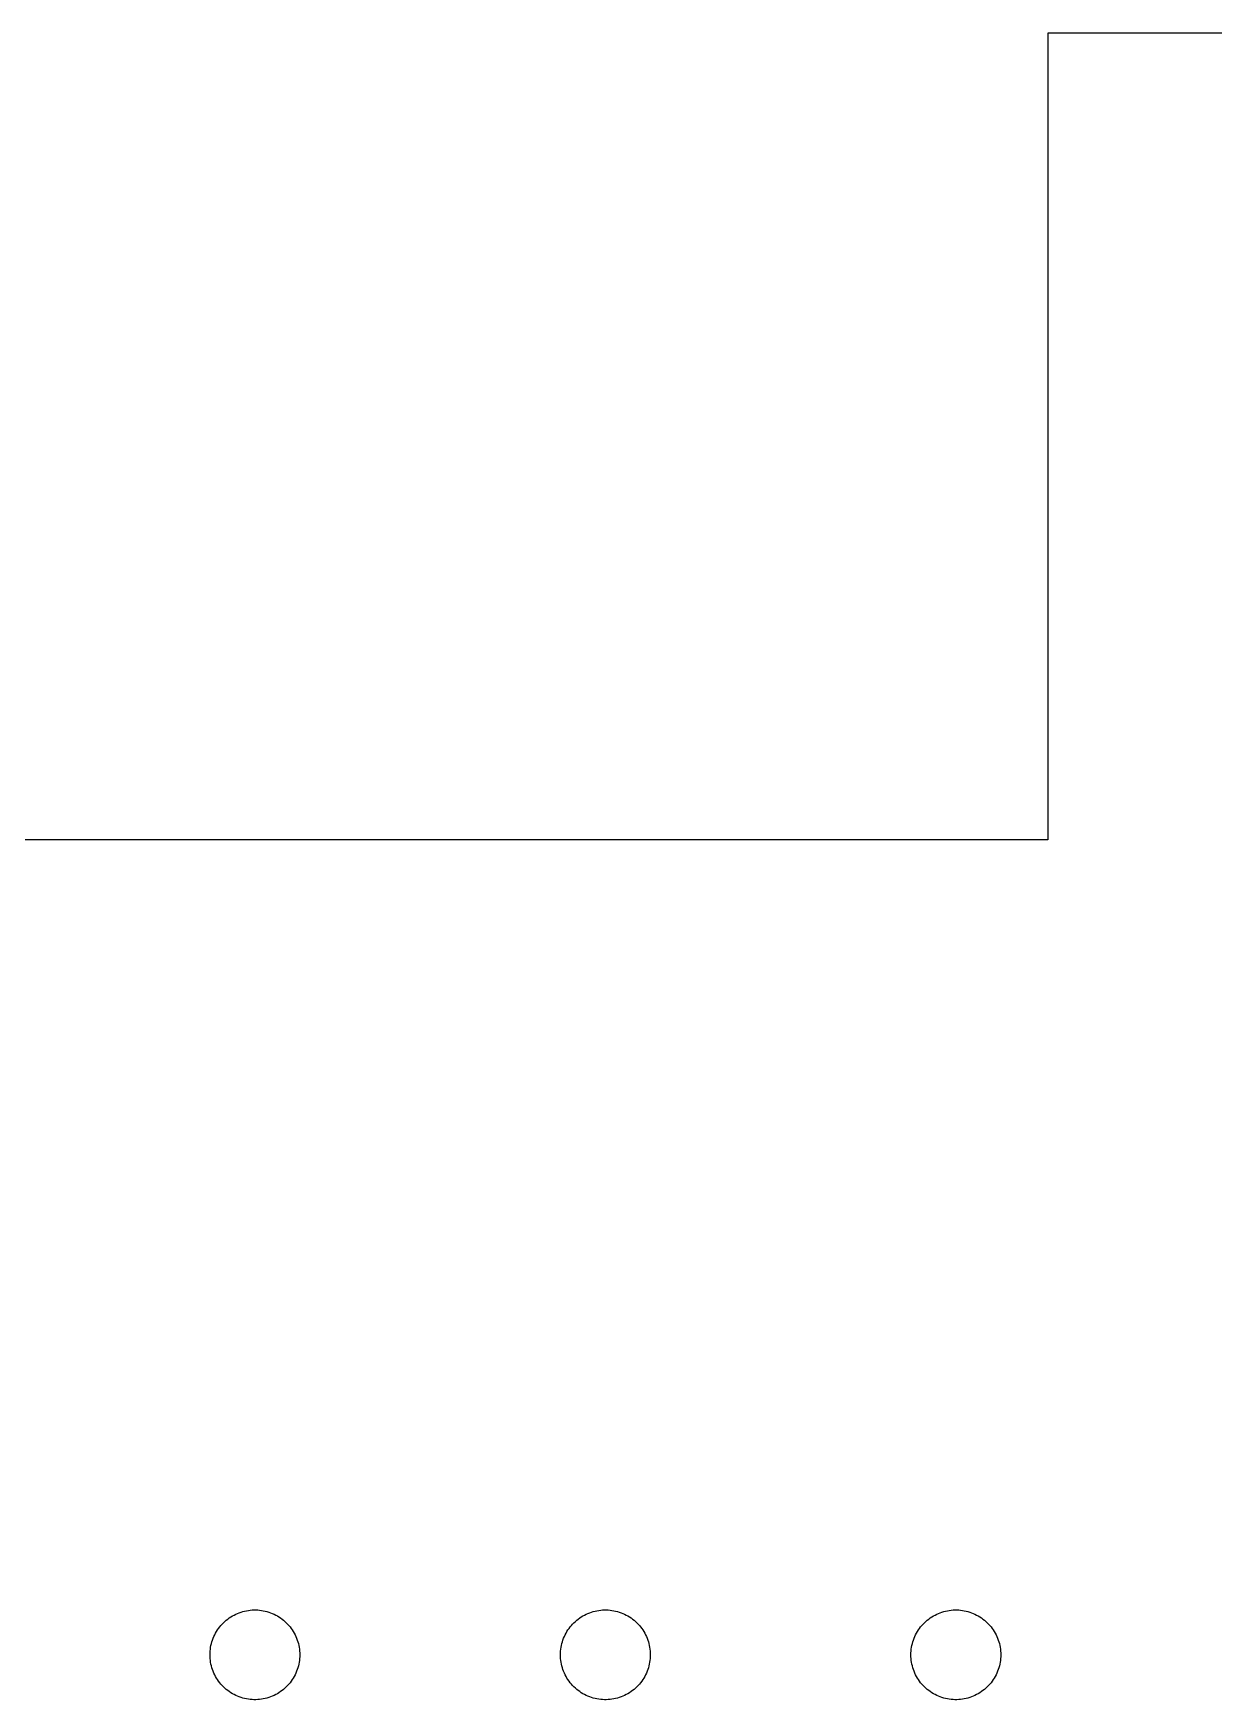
# Model space of a CAD drawing. Header units: metres. Extents: x -8 to 8, y -7.5 to 5.8.
# Drawn here: x -5.91 to -3.789, y 2.754 to 5.75 of the extents above; entities that cross this region are included whole.
import ezdxf

# ---------------------------------------------------------------- set-up
doc = ezdxf.new("R2010")
doc.units = ezdxf.units.M

msp = doc.modelspace()

# ---------------------------------------------------------------- linework, layer by layer
for p, q in [((4.08661, 5.75), (-4.08661, 5.75)), ((-4.08661, 5.75), (-4.08661, 4.29999)), ((-4.08661, 4.29999), (-6.14172, 4.29999)), ((-5.54919, 2.90616), (-5.54617, 2.90767)), ((-5.54617, 2.90767), (-5.54308, 2.90904)), ((-5.54308, 2.90904), (-5.53993, 2.91028)), ((-5.53993, 2.91028), (-5.53674, 2.91139)), ((-5.53674, 2.91139), (-5.53351, 2.91237)), ((-5.53351, 2.91237), (-5.53023, 2.91321)), ((-5.53023, 2.91321), (-5.52693, 2.91391)), ((-5.52693, 2.91391), (-5.52359, 2.91447)), ((-5.52359, 2.91447), (-5.52023, 2.9149)), ((-5.52023, 2.9149), (-5.51688, 2.91519)), ((-5.51688, 2.91519), (-5.51349, 2.91533)), ((-5.51349, 2.91533), (-5.51012, 2.91533)), ((-5.51012, 2.91533), (-5.50673, 2.91519)), ((-5.50673, 2.91519), (-5.50337, 2.9149)), ((-5.50337, 2.9149), (-5.50002, 2.91447)), ((-5.50002, 2.91447), (-5.49667, 2.91391)), ((-5.49667, 2.91391), (-5.49338, 2.91321)), ((-5.49338, 2.91321), (-5.4901, 2.91237)), ((-5.4901, 2.91237), (-5.48686, 2.91139)), ((-5.48686, 2.91139), (-5.48367, 2.91028)), ((-5.48367, 2.91028), (-5.48053, 2.90904)), ((-5.48053, 2.90904), (-5.47745, 2.90767)), ((-5.47745, 2.90767), (-5.47441, 2.90616)), ((-4.91928, 2.90616), (-4.91624, 2.90767)), ((-4.91624, 2.90767), (-4.91316, 2.90904)), ((-4.91316, 2.90904), (-4.91002, 2.91028)), ((-4.91002, 2.91028), (-4.90683, 2.91139)), ((-4.90683, 2.91139), (-4.90358, 2.91237)), ((-4.90358, 2.91237), (-4.90031, 2.91321)), ((-4.90031, 2.91321), (-4.897, 2.91391)), ((-4.897, 2.91391), (-4.89368, 2.91447)), ((-4.89368, 2.91447), (-4.89032, 2.9149)), ((-4.89032, 2.9149), (-4.88695, 2.91519)), ((-4.88695, 2.91519), (-4.88358, 2.91533)), ((-4.88358, 2.91533), (-4.88019, 2.91533)), ((-4.88019, 2.91533), (-4.87682, 2.91519)), ((-4.87682, 2.91519), (-4.87344, 2.9149)), ((-4.87344, 2.9149), (-4.87009, 2.91447)), ((-4.87009, 2.91447), (-4.86676, 2.91391)), ((-4.86676, 2.91391), (-4.86345, 2.91321)), ((-4.86345, 2.91321), (-4.86018, 2.91237)), ((-4.86018, 2.91237), (-4.85695, 2.91139)), ((-4.85695, 2.91139), (-4.85374, 2.91028)), ((-4.85374, 2.91028), (-4.8506, 2.90904)), ((-4.8506, 2.90904), (-4.84752, 2.90767)), ((-4.84752, 2.90767), (-4.8445, 2.90616)), ((-4.28935, 2.90616), (-4.28633, 2.90767)), ((-4.28633, 2.90767), (-4.28323, 2.90904)), ((-4.28323, 2.90904), (-4.28009, 2.91028)), ((-4.28009, 2.91028), (-4.2769, 2.91139)), ((-4.2769, 2.91139), (-4.27367, 2.91237)), ((-4.27367, 2.91237), (-4.27039, 2.91321)), ((-4.27039, 2.91321), (-4.26709, 2.91391)), ((-4.26709, 2.91391), (-4.26375, 2.91447)), ((-4.26375, 2.91447), (-4.26039, 2.9149)), ((-4.26039, 2.9149), (-4.25703, 2.91519)), ((-4.25703, 2.91519), (-4.25365, 2.91533)), ((-4.25365, 2.91533), (-4.25027, 2.91533)), ((-4.25027, 2.91533), (-4.24689, 2.91519)), ((-4.24689, 2.91519), (-4.24353, 2.9149)), ((-4.24353, 2.9149), (-4.24017, 2.91447)), ((-4.24017, 2.91447), (-4.23683, 2.91391)), ((-4.23683, 2.91391), (-4.23354, 2.91321)), ((-4.23354, 2.91321), (-4.23026, 2.91237)), ((-4.23026, 2.91237), (-4.22702, 2.91139)), ((-4.22702, 2.91139), (-4.22383, 2.91028)), ((-4.22383, 2.91028), (-4.22069, 2.90904)), ((-4.22069, 2.90904), (-4.21759, 2.90767)), ((-4.21759, 2.90767), (-4.21457, 2.90616)), ((-5.58253, 2.87352), (-5.58084, 2.87645)), ((-5.58084, 2.87645), (-5.57903, 2.8793)), ((-5.57903, 2.8793), (-5.5771, 2.88208)), ((-5.5771, 2.88208), (-5.57506, 2.88477)), ((-5.57506, 2.88477), (-5.57291, 2.88737)), ((-5.57291, 2.88737), (-5.57063, 2.88989)), ((-5.57063, 2.88989), (-5.56827, 2.8923)), ((-5.56827, 2.8923), (-5.56581, 2.89462)), ((-5.56581, 2.89462), (-5.56325, 2.89682)), ((-5.56325, 2.89682), (-5.56061, 2.89893)), ((-5.56061, 2.89893), (-5.55786, 2.90091)), ((-5.55786, 2.90091), (-5.55505, 2.90279)), ((-5.55505, 2.90279), (-5.55215, 2.90454)), ((-5.55215, 2.90454), (-5.54919, 2.90616)), ((-5.47441, 2.90616), (-5.47145, 2.90454)), ((-5.47145, 2.90454), (-5.46855, 2.90279)), ((-5.46855, 2.90279), (-5.46574, 2.90091)), ((-5.46574, 2.90091), (-5.46301, 2.89893)), ((-5.46301, 2.89893), (-5.46036, 2.89682)), ((-5.46036, 2.89682), (-5.45779, 2.89462)), ((-5.45779, 2.89462), (-5.45534, 2.8923)), ((-5.45534, 2.8923), (-5.45297, 2.88989)), ((-5.45297, 2.88989), (-5.45071, 2.88737)), ((-5.45071, 2.88737), (-5.44855, 2.88477)), ((-5.44855, 2.88477), (-5.4465, 2.88208)), ((-5.4465, 2.88208), (-5.44458, 2.8793)), ((-5.44458, 2.8793), (-5.44276, 2.87645)), ((-5.44276, 2.87645), (-5.44109, 2.87352)), ((-4.95261, 2.87352), (-4.95091, 2.87645)), ((-4.95091, 2.87645), (-4.94911, 2.8793)), ((-4.94911, 2.8793), (-4.94717, 2.88208)), ((-4.94717, 2.88208), (-4.94513, 2.88477)), ((-4.94513, 2.88477), (-4.94298, 2.88737)), ((-4.94298, 2.88737), (-4.94072, 2.88989)), ((-4.94072, 2.88989), (-4.93835, 2.8923)), ((-4.93835, 2.8923), (-4.93588, 2.89462)), ((-4.93588, 2.89462), (-4.93333, 2.89682)), ((-4.93333, 2.89682), (-4.93068, 2.89893)), ((-4.93068, 2.89893), (-4.92795, 2.90091)), ((-4.92795, 2.90091), (-4.92513, 2.90279)), ((-4.92513, 2.90279), (-4.92224, 2.90454)), ((-4.92224, 2.90454), (-4.91928, 2.90616)), ((-4.8445, 2.90616), (-4.84152, 2.90454)), ((-4.84152, 2.90454), (-4.83864, 2.90279)), ((-4.83864, 2.90279), (-4.83582, 2.90091)), ((-4.83582, 2.90091), (-4.83308, 2.89893)), ((-4.83308, 2.89893), (-4.83044, 2.89682)), ((-4.83044, 2.89682), (-4.82788, 2.89462)), ((-4.82788, 2.89462), (-4.82541, 2.8923)), ((-4.82541, 2.8923), (-4.82304, 2.88989)), ((-4.82304, 2.88989), (-4.82079, 2.88737)), ((-4.82079, 2.88737), (-4.81863, 2.88477)), ((-4.81863, 2.88477), (-4.81659, 2.88208)), ((-4.81659, 2.88208), (-4.81465, 2.8793)), ((-4.81465, 2.8793), (-4.81285, 2.87645)), ((-4.81285, 2.87645), (-4.81116, 2.87352)), ((-4.32269, 2.87352), (-4.321, 2.87645)), ((-4.321, 2.87645), (-4.31918, 2.8793)), ((-4.31918, 2.8793), (-4.31726, 2.88208)), ((-4.31726, 2.88208), (-4.31522, 2.88477)), ((-4.31522, 2.88477), (-4.31306, 2.88737)), ((-4.31306, 2.88737), (-4.31079, 2.88989)), ((-4.31079, 2.88989), (-4.30843, 2.8923)), ((-4.30843, 2.8923), (-4.30597, 2.89462)), ((-4.30597, 2.89462), (-4.30341, 2.89682)), ((-4.30341, 2.89682), (-4.30075, 2.89893)), ((-4.30075, 2.89893), (-4.29802, 2.90091)), ((-4.29802, 2.90091), (-4.29521, 2.90279)), ((-4.29521, 2.90279), (-4.29231, 2.90454)), ((-4.29231, 2.90454), (-4.28935, 2.90616)), ((-4.21457, 2.90616), (-4.21161, 2.90454)), ((-4.21161, 2.90454), (-4.20871, 2.90279)), ((-4.20871, 2.90279), (-4.2059, 2.90091)), ((-4.2059, 2.90091), (-4.20317, 2.89893)), ((-4.20317, 2.89893), (-4.20052, 2.89682)), ((-4.20052, 2.89682), (-4.19795, 2.89462)), ((-4.19795, 2.89462), (-4.1955, 2.8923)), ((-4.1955, 2.8923), (-4.19313, 2.88989)), ((-4.19313, 2.88989), (-4.19087, 2.88737)), ((-4.19087, 2.88737), (-4.18871, 2.88477)), ((-4.18871, 2.88477), (-4.18666, 2.88208)), ((-4.18666, 2.88208), (-4.18474, 2.8793)), ((-4.18474, 2.8793), (-4.18292, 2.87645)), ((-4.18292, 2.87645), (-4.18123, 2.87352)), ((-5.59187, 2.84476), (-5.59138, 2.8481)), ((-5.59138, 2.8481), (-5.59074, 2.85143)), ((-5.59074, 2.85143), (-5.58998, 2.85471)), ((-5.58998, 2.85471), (-5.58907, 2.85797)), ((-5.58907, 2.85797), (-5.58803, 2.86118)), ((-5.58803, 2.86118), (-5.58685, 2.86435)), ((-5.58685, 2.86435), (-5.58554, 2.86746)), ((-5.58554, 2.86746), (-5.58409, 2.87053)), ((-5.58409, 2.87053), (-5.58253, 2.87352)), ((-5.44109, 2.87352), (-5.43951, 2.87053)), ((-5.43951, 2.87053), (-5.43808, 2.86746)), ((-5.43808, 2.86746), (-5.43677, 2.86435)), ((-5.43677, 2.86435), (-5.43558, 2.86118)), ((-5.43558, 2.86118), (-5.43454, 2.85797)), ((-5.43454, 2.85797), (-5.43362, 2.85471)), ((-5.43362, 2.85471), (-5.43286, 2.85143)), ((-5.43286, 2.85143), (-5.43222, 2.8481)), ((-5.43222, 2.8481), (-5.43173, 2.84476)), ((-4.96196, 2.84476), (-4.96146, 2.8481)), ((-4.96146, 2.8481), (-4.96083, 2.85143)), ((-4.96083, 2.85143), (-4.96005, 2.85471)), ((-4.96005, 2.85471), (-4.95915, 2.85797)), ((-4.95915, 2.85797), (-4.9581, 2.86118)), ((-4.9581, 2.86118), (-4.95692, 2.86435)), ((-4.95692, 2.86435), (-4.95561, 2.86746)), ((-4.95561, 2.86746), (-4.95418, 2.87053)), ((-4.95418, 2.87053), (-4.95261, 2.87352)), ((-4.81116, 2.87352), (-4.80959, 2.87053)), ((-4.80959, 2.87053), (-4.80815, 2.86746)), ((-4.80815, 2.86746), (-4.80684, 2.86435)), ((-4.80684, 2.86435), (-4.80566, 2.86118)), ((-4.80566, 2.86118), (-4.80463, 2.85797)), ((-4.80463, 2.85797), (-4.80371, 2.85471)), ((-4.80371, 2.85471), (-4.80293, 2.85143)), ((-4.80293, 2.85143), (-4.80231, 2.8481)), ((-4.80231, 2.8481), (-4.8018, 2.84476)), ((-4.33203, 2.84476), (-4.33154, 2.8481)), ((-4.33154, 2.8481), (-4.3309, 2.85143)), ((-4.3309, 2.85143), (-4.33014, 2.85471)), ((-4.33014, 2.85471), (-4.32922, 2.85797)), ((-4.32922, 2.85797), (-4.32819, 2.86118)), ((-4.32819, 2.86118), (-4.327, 2.86435)), ((-4.327, 2.86435), (-4.3257, 2.86746)), ((-4.3257, 2.86746), (-4.32425, 2.87053)), ((-4.32425, 2.87053), (-4.32269, 2.87352)), ((-4.18123, 2.87352), (-4.17967, 2.87053)), ((-4.17967, 2.87053), (-4.17824, 2.86746)), ((-4.17824, 2.86746), (-4.17693, 2.86435)), ((-4.17693, 2.86435), (-4.17574, 2.86118)), ((-4.17574, 2.86118), (-4.1747, 2.85797)), ((-4.1747, 2.85797), (-4.17378, 2.85471)), ((-4.17378, 2.85471), (-4.17302, 2.85143)), ((-4.17302, 2.85143), (-4.17238, 2.8481)), ((-4.17238, 2.8481), (-4.17189, 2.84476)), ((-5.59251, 2.83464), (-5.59244, 2.83801)), ((-5.59244, 2.83125), (-5.59251, 2.83464)), ((-5.59244, 2.83801), (-5.59222, 2.84138)), ((-5.59222, 2.82788), (-5.59244, 2.83125)), ((-5.59222, 2.84138), (-5.59187, 2.84476)), ((-5.59187, 2.82452), (-5.59222, 2.82788)), ((-5.59138, 2.82118), (-5.59187, 2.82452)), ((-5.59074, 2.81786), (-5.59138, 2.82118)), ((-5.58998, 2.81456), (-5.59074, 2.81786)), ((-5.43286, 2.81786), (-5.43362, 2.81456)), ((-5.43222, 2.82118), (-5.43286, 2.81786)), ((-5.43173, 2.82452), (-5.43222, 2.82118)), ((-5.43173, 2.84476), (-5.43138, 2.84138)), ((-5.43138, 2.82788), (-5.43173, 2.82452)), ((-5.43138, 2.84138), (-5.43117, 2.83801)), ((-5.43117, 2.83125), (-5.43138, 2.82788)), ((-5.43117, 2.83801), (-5.43109, 2.83464)), ((-5.43109, 2.83464), (-5.43117, 2.83125)), ((-4.96259, 2.83464), (-4.96252, 2.83801)), ((-4.96252, 2.83125), (-4.96259, 2.83464)), ((-4.96252, 2.83801), (-4.96231, 2.84138)), ((-4.96231, 2.82788), (-4.96252, 2.83125)), ((-4.96231, 2.84138), (-4.96196, 2.84476)), ((-4.96196, 2.82452), (-4.96231, 2.82788)), ((-4.96146, 2.82118), (-4.96196, 2.82452)), ((-4.96083, 2.81786), (-4.96146, 2.82118)), ((-4.96005, 2.81456), (-4.96083, 2.81786)), ((-4.80293, 2.81786), (-4.80371, 2.81456)), ((-4.80231, 2.82118), (-4.80293, 2.81786)), ((-4.8018, 2.82452), (-4.80231, 2.82118)), ((-4.8018, 2.84476), (-4.80145, 2.84138)), ((-4.80145, 2.82788), (-4.8018, 2.82452)), ((-4.80145, 2.84138), (-4.80124, 2.83801)), ((-4.80124, 2.83125), (-4.80145, 2.82788)), ((-4.80124, 2.83801), (-4.80118, 2.83464)), ((-4.80118, 2.83464), (-4.80124, 2.83125)), ((-4.33267, 2.83464), (-4.3326, 2.83801)), ((-4.3326, 2.83125), (-4.33267, 2.83464)), ((-4.3326, 2.83801), (-4.33238, 2.84138)), ((-4.33238, 2.82788), (-4.3326, 2.83125)), ((-4.33238, 2.84138), (-4.33203, 2.84476)), ((-4.33203, 2.82452), (-4.33238, 2.82788)), ((-4.33154, 2.82118), (-4.33203, 2.82452)), ((-4.3309, 2.81786), (-4.33154, 2.82118)), ((-4.33014, 2.81456), (-4.3309, 2.81786)), ((-4.17302, 2.81786), (-4.17378, 2.81456)), ((-4.17238, 2.82118), (-4.17302, 2.81786)), ((-4.17189, 2.82452), (-4.17238, 2.82118)), ((-4.17189, 2.84476), (-4.17154, 2.84138)), ((-4.17154, 2.82788), (-4.17189, 2.82452)), ((-4.17154, 2.84138), (-4.17133, 2.83801)), ((-4.17133, 2.83125), (-4.17154, 2.82788)), ((-4.17133, 2.83801), (-4.17125, 2.83464)), ((-4.17125, 2.83464), (-4.17133, 2.83125)), ((-5.58907, 2.81131), (-5.58998, 2.81456)), ((-5.58803, 2.80809), (-5.58907, 2.81131)), ((-5.58685, 2.80493), (-5.58803, 2.80809)), ((-5.58554, 2.80182), (-5.58685, 2.80493)), ((-5.58409, 2.79875), (-5.58554, 2.80182)), ((-5.58253, 2.79576), (-5.58409, 2.79875)), ((-5.58084, 2.79283), (-5.58253, 2.79576)), ((-5.57903, 2.78998), (-5.58084, 2.79283)), ((-5.5771, 2.7872), (-5.57903, 2.78998)), ((-5.57506, 2.7845), (-5.5771, 2.7872)), ((-5.4465, 2.7872), (-5.44855, 2.7845)), ((-5.44458, 2.78998), (-5.4465, 2.7872)), ((-5.44276, 2.79283), (-5.44458, 2.78998)), ((-5.44109, 2.79576), (-5.44276, 2.79283)), ((-5.43951, 2.79875), (-5.44109, 2.79576)), ((-5.43808, 2.80182), (-5.43951, 2.79875)), ((-5.43677, 2.80493), (-5.43808, 2.80182)), ((-5.43558, 2.80809), (-5.43677, 2.80493)), ((-5.43454, 2.81131), (-5.43558, 2.80809)), ((-5.43362, 2.81456), (-5.43454, 2.81131)), ((-4.95915, 2.81131), (-4.96005, 2.81456)), ((-4.9581, 2.80809), (-4.95915, 2.81131)), ((-4.95692, 2.80493), (-4.9581, 2.80809)), ((-4.95561, 2.80182), (-4.95692, 2.80493)), ((-4.95418, 2.79875), (-4.95561, 2.80182)), ((-4.95261, 2.79576), (-4.95418, 2.79875)), ((-4.95091, 2.79283), (-4.95261, 2.79576)), ((-4.94911, 2.78998), (-4.95091, 2.79283)), ((-4.94717, 2.7872), (-4.94911, 2.78998)), ((-4.94513, 2.7845), (-4.94717, 2.7872)), ((-4.81659, 2.7872), (-4.81863, 2.7845)), ((-4.81465, 2.78998), (-4.81659, 2.7872)), ((-4.81285, 2.79283), (-4.81465, 2.78998)), ((-4.81116, 2.79576), (-4.81285, 2.79283)), ((-4.80959, 2.79875), (-4.81116, 2.79576)), ((-4.80815, 2.80182), (-4.80959, 2.79875)), ((-4.80684, 2.80493), (-4.80815, 2.80182)), ((-4.80566, 2.80809), (-4.80684, 2.80493)), ((-4.80463, 2.81131), (-4.80566, 2.80809)), ((-4.80371, 2.81456), (-4.80463, 2.81131)), ((-4.32922, 2.81131), (-4.33014, 2.81456)), ((-4.32819, 2.80809), (-4.32922, 2.81131)), ((-4.327, 2.80493), (-4.32819, 2.80809)), ((-4.3257, 2.80182), (-4.327, 2.80493)), ((-4.32425, 2.79875), (-4.3257, 2.80182)), ((-4.32269, 2.79576), (-4.32425, 2.79875)), ((-4.321, 2.79283), (-4.32269, 2.79576)), ((-4.31918, 2.78998), (-4.321, 2.79283)), ((-4.31726, 2.7872), (-4.31918, 2.78998)), ((-4.31522, 2.7845), (-4.31726, 2.7872)), ((-4.18666, 2.7872), (-4.18871, 2.7845)), ((-4.18474, 2.78998), (-4.18666, 2.7872)), ((-4.18292, 2.79283), (-4.18474, 2.78998)), ((-4.18123, 2.79576), (-4.18292, 2.79283)), ((-4.17967, 2.79875), (-4.18123, 2.79576)), ((-4.17824, 2.80182), (-4.17967, 2.79875)), ((-4.17693, 2.80493), (-4.17824, 2.80182)), ((-4.17574, 2.80809), (-4.17693, 2.80493)), ((-4.1747, 2.81131), (-4.17574, 2.80809)), ((-4.17378, 2.81456), (-4.1747, 2.81131)), ((-5.57291, 2.78191), (-5.57506, 2.7845)), ((-5.57063, 2.77939), (-5.57291, 2.78191)), ((-5.56827, 2.77698), (-5.57063, 2.77939)), ((-5.56581, 2.77466), (-5.56827, 2.77698)), ((-5.56325, 2.77245), (-5.56581, 2.77466)), ((-5.56061, 2.77036), (-5.56325, 2.77245)), ((-5.55786, 2.76837), (-5.56061, 2.77036)), ((-5.55505, 2.76649), (-5.55786, 2.76837)), ((-5.55215, 2.76474), (-5.55505, 2.76649)), ((-5.54919, 2.76311), (-5.55215, 2.76474)), ((-5.54617, 2.76161), (-5.54919, 2.76311)), ((-5.54308, 2.76024), (-5.54617, 2.76161)), ((-5.53993, 2.75899), (-5.54308, 2.76024)), ((-5.53674, 2.75787), (-5.53993, 2.75899)), ((-5.53351, 2.7569), (-5.53674, 2.75787)), ((-5.53023, 2.75606), (-5.53351, 2.7569)), ((-5.4901, 2.7569), (-5.49338, 2.75606)), ((-5.48686, 2.75787), (-5.4901, 2.7569)), ((-5.48367, 2.75899), (-5.48686, 2.75787)), ((-5.48053, 2.76024), (-5.48367, 2.75899)), ((-5.47745, 2.76161), (-5.48053, 2.76024)), ((-5.47441, 2.76311), (-5.47745, 2.76161)), ((-5.47145, 2.76474), (-5.47441, 2.76311)), ((-5.46855, 2.76649), (-5.47145, 2.76474)), ((-5.46574, 2.76837), (-5.46855, 2.76649)), ((-5.46301, 2.77036), (-5.46574, 2.76837)), ((-5.46036, 2.77245), (-5.46301, 2.77036)), ((-5.45779, 2.77466), (-5.46036, 2.77245)), ((-5.45534, 2.77698), (-5.45779, 2.77466)), ((-5.45297, 2.77939), (-5.45534, 2.77698)), ((-5.45071, 2.78191), (-5.45297, 2.77939)), ((-5.44855, 2.7845), (-5.45071, 2.78191)), ((-4.94298, 2.78191), (-4.94513, 2.7845)), ((-4.94072, 2.77939), (-4.94298, 2.78191)), ((-4.93835, 2.77698), (-4.94072, 2.77939)), ((-4.93588, 2.77466), (-4.93835, 2.77698)), ((-4.93333, 2.77245), (-4.93588, 2.77466)), ((-4.93068, 2.77036), (-4.93333, 2.77245)), ((-4.92795, 2.76837), (-4.93068, 2.77036)), ((-4.92513, 2.76649), (-4.92795, 2.76837)), ((-4.92224, 2.76474), (-4.92513, 2.76649)), ((-4.91928, 2.76311), (-4.92224, 2.76474)), ((-4.91624, 2.76161), (-4.91928, 2.76311)), ((-4.91316, 2.76024), (-4.91624, 2.76161)), ((-4.91002, 2.75899), (-4.91316, 2.76024)), ((-4.90683, 2.75787), (-4.91002, 2.75899)), ((-4.90358, 2.7569), (-4.90683, 2.75787)), ((-4.90031, 2.75606), (-4.90358, 2.7569)), ((-4.86018, 2.7569), (-4.86345, 2.75606)), ((-4.85695, 2.75787), (-4.86018, 2.7569)), ((-4.85374, 2.75899), (-4.85695, 2.75787)), ((-4.8506, 2.76024), (-4.85374, 2.75899)), ((-4.84752, 2.76161), (-4.8506, 2.76024)), ((-4.8445, 2.76311), (-4.84752, 2.76161)), ((-4.84152, 2.76474), (-4.8445, 2.76311)), ((-4.83864, 2.76649), (-4.84152, 2.76474)), ((-4.83582, 2.76837), (-4.83864, 2.76649)), ((-4.83308, 2.77036), (-4.83582, 2.76837)), ((-4.83044, 2.77245), (-4.83308, 2.77036)), ((-4.82788, 2.77466), (-4.83044, 2.77245)), ((-4.82541, 2.77698), (-4.82788, 2.77466)), ((-4.82304, 2.77939), (-4.82541, 2.77698)), ((-4.82079, 2.78191), (-4.82304, 2.77939)), ((-4.81863, 2.7845), (-4.82079, 2.78191)), ((-4.31306, 2.78191), (-4.31522, 2.7845)), ((-4.31079, 2.77939), (-4.31306, 2.78191)), ((-4.30843, 2.77698), (-4.31079, 2.77939)), ((-4.30597, 2.77466), (-4.30843, 2.77698)), ((-4.30341, 2.77245), (-4.30597, 2.77466)), ((-4.30075, 2.77036), (-4.30341, 2.77245)), ((-4.29802, 2.76837), (-4.30075, 2.77036)), ((-4.29521, 2.76649), (-4.29802, 2.76837)), ((-4.29231, 2.76474), (-4.29521, 2.76649)), ((-4.28935, 2.76311), (-4.29231, 2.76474)), ((-4.28633, 2.76161), (-4.28935, 2.76311)), ((-4.28323, 2.76024), (-4.28633, 2.76161)), ((-4.28009, 2.75899), (-4.28323, 2.76024)), ((-4.2769, 2.75787), (-4.28009, 2.75899)), ((-4.27367, 2.7569), (-4.2769, 2.75787)), ((-4.27039, 2.75606), (-4.27367, 2.7569)), ((-4.23026, 2.7569), (-4.23354, 2.75606)), ((-4.22702, 2.75787), (-4.23026, 2.7569)), ((-4.22383, 2.75899), (-4.22702, 2.75787)), ((-4.22069, 2.76024), (-4.22383, 2.75899)), ((-4.21759, 2.76161), (-4.22069, 2.76024)), ((-4.21457, 2.76311), (-4.21759, 2.76161)), ((-4.21161, 2.76474), (-4.21457, 2.76311)), ((-4.20871, 2.76649), (-4.21161, 2.76474)), ((-4.2059, 2.76837), (-4.20871, 2.76649)), ((-4.20317, 2.77036), (-4.2059, 2.76837)), ((-4.20052, 2.77245), (-4.20317, 2.77036)), ((-4.19795, 2.77466), (-4.20052, 2.77245)), ((-4.1955, 2.77698), (-4.19795, 2.77466)), ((-4.19313, 2.77939), (-4.1955, 2.77698)), ((-4.19087, 2.78191), (-4.19313, 2.77939)), ((-4.18871, 2.7845), (-4.19087, 2.78191)), ((-5.52693, 2.75536), (-5.53023, 2.75606)), ((-5.52359, 2.75479), (-5.52693, 2.75536)), ((-5.52023, 2.75438), (-5.52359, 2.75479)), ((-5.51688, 2.75409), (-5.52023, 2.75438)), ((-5.51349, 2.75395), (-5.51688, 2.75409)), ((-5.51012, 2.75395), (-5.51349, 2.75395)), ((-5.50673, 2.75409), (-5.51012, 2.75395)), ((-5.50337, 2.75438), (-5.50673, 2.75409)), ((-5.50002, 2.75479), (-5.50337, 2.75438)), ((-5.49667, 2.75536), (-5.50002, 2.75479)), ((-5.49338, 2.75606), (-5.49667, 2.75536)), ((-4.897, 2.75536), (-4.90031, 2.75606)), ((-4.89368, 2.75479), (-4.897, 2.75536)), ((-4.89032, 2.75438), (-4.89368, 2.75479)), ((-4.88695, 2.75409), (-4.89032, 2.75438)), ((-4.88358, 2.75395), (-4.88695, 2.75409)), ((-4.88019, 2.75395), (-4.88358, 2.75395)), ((-4.87682, 2.75409), (-4.88019, 2.75395)), ((-4.87344, 2.75438), (-4.87682, 2.75409)), ((-4.87009, 2.75479), (-4.87344, 2.75438)), ((-4.86676, 2.75536), (-4.87009, 2.75479)), ((-4.86345, 2.75606), (-4.86676, 2.75536)), ((-4.26709, 2.75536), (-4.27039, 2.75606)), ((-4.26375, 2.75479), (-4.26709, 2.75536)), ((-4.26039, 2.75438), (-4.26375, 2.75479)), ((-4.25703, 2.75409), (-4.26039, 2.75438)), ((-4.25365, 2.75395), (-4.25703, 2.75409)), ((-4.25027, 2.75395), (-4.25365, 2.75395)), ((-4.24689, 2.75409), (-4.25027, 2.75395)), ((-4.24353, 2.75438), (-4.24689, 2.75409)), ((-4.24017, 2.75479), (-4.24353, 2.75438)), ((-4.23683, 2.75536), (-4.24017, 2.75479)), ((-4.23354, 2.75606), (-4.23683, 2.75536))]:
    msp.add_line(p, q)

doc.saveas('drawing.dxf')
